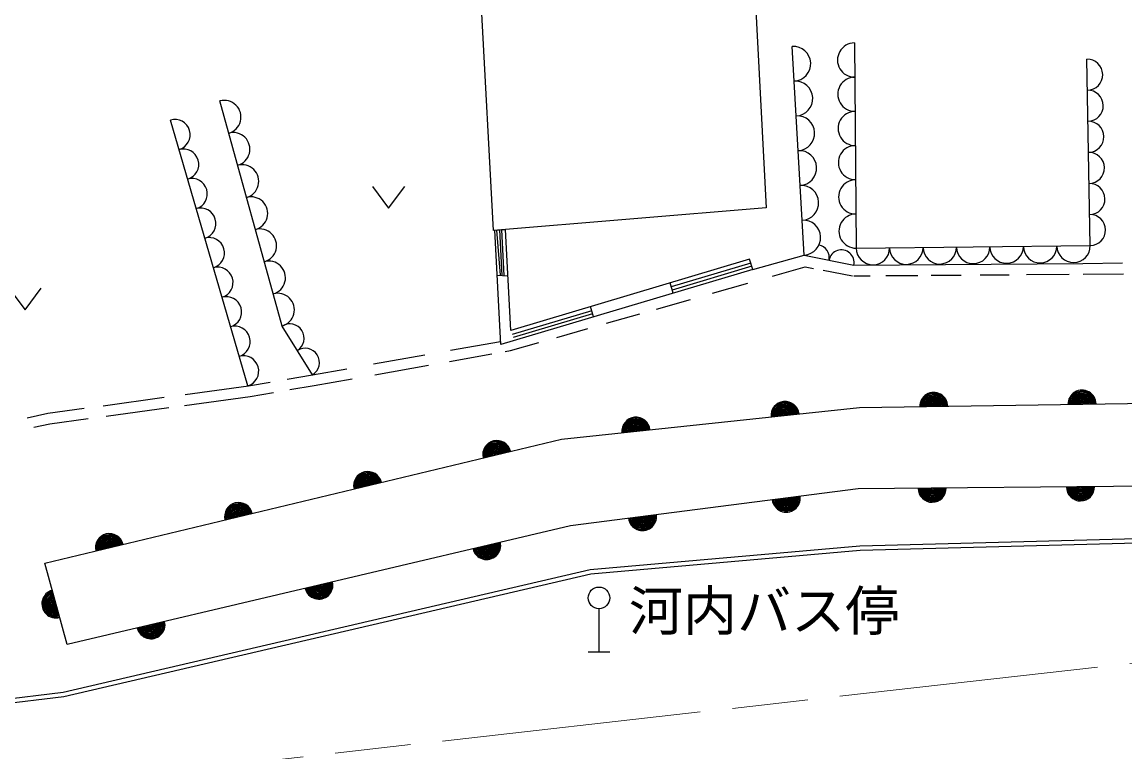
# Model space of a CAD drawing. Units: millimetres, scale not verified. Extents: x 40000 to 680000, y 20000 to 380000.
# Drawn here: x 191918 to 242951, y 284722 to 318487 of the extents above; entities that cross this region are included whole.
import ezdxf
from ezdxf.enums import TextEntityAlignment as Align

# ---------------------------------------------------------------- set-up
doc = ezdxf.new("R2010")
doc.units = ezdxf.units.MM
doc.header["$LTSCALE"] = 1000
doc.linetypes.add('CHAIN', pattern=[18.5, 12, -1.5, 3.5, -1.5])
doc.layers.add('M-BGD', color=7, linetype='Continuous', lineweight=25)
doc.layers.add('M-BMK', color=2, linetype='CHAIN', lineweight=13)
doc.layers.add('M-STR-HTXT', color=7, linetype='Continuous')
doc.styles.add('ＭＳ ゴシック', font='')
doc.styles.get('ＭＳ ゴシック').set_extended_font_data('MS Gothic')

msp = doc.modelspace()

# ---------------------------------------------------------------- linework, layer by layer
at = {"layer": 'M-BGD'}
for p, q in [((225490, 326310), (226354, 309889)), ((213736, 308851), (213160, 319453)), ((230435, 317520), (230513, 308026)), ((228110, 307710), (227559, 317363)), ((241348, 308144), (241190, 316772)), ((203952, 304426), (201070, 314835)), ((202358, 301655), (198788, 313954)), ((208129, 310876), (208879, 309876)), ((208879, 309876), (209629, 310876)), ((226354, 309889), (213736, 308851)), ((213788, 308863), (214288, 308890)), ((214070, 303564), (213788, 308863)), ((214062, 306771), (213890, 308864)), ((214139, 306767), (214026, 308876)), ((214227, 306763), (214115, 308880)), ((214536, 304225), (214288, 308890)), ((230513, 308026), (241348, 308144)), ((225585, 307525), (214536, 304225)), ((225642, 307333), (221959, 306233)), ((225728, 307046), (225585, 307525)), ((225728, 307046), (228110, 307710)), ((228110, 307710), (230405, 307247)), ((230405, 307247), (241009, 307322)), ((241009, 307322), (242841, 307344)), ((213899, 306779), (214401, 306754)), ((225728, 307046), (214070, 303564)), ((225685, 307190), (222002, 306090)), ((226640, 306730), (228152, 307159)), ((228152, 307159), (228544, 307085)), ((228986, 307002), (230349, 306746)), ((230409, 306747), (231168, 306752)), ((231889, 306757), (233362, 306768)), ((233988, 306772), (235368, 306782)), ((236246, 306788), (237588, 306798)), ((238400, 306804), (240371, 306818)), ((241014, 306822), (242890, 306845)), ((222045, 305946), (221902, 306425)), ((223863, 305941), (225498, 306405)), ((191306, 306181), (192056, 305181)), ((192056, 305181), (192806, 306181)), ((218362, 304846), (218219, 305325)), ((221275, 305206), (222847, 305653)), ((218276, 305134), (214593, 304034)), ((218319, 304990), (214636, 303890)), ((218964, 304550), (220508, 304989)), ((205363, 302169), (203952, 304426)), ((216658, 303895), (218099, 304305)), ((211749, 303303), (214062, 303714)), ((214512, 303286), (215838, 303663)), ((214279, 303245), (214512, 303286)), ((208185, 302670), (210556, 303091)), ((211694, 302786), (213659, 303135)), ((204178, 301966), (205356, 302168)), ((205356, 302168), (206949, 302451)), ((208246, 302173), (210722, 302613)), ((199462, 301259), (202390, 301660)), ((202390, 301660), (203403, 301833)), ((204311, 301482), (205442, 301676)), ((205442, 301676), (207195, 301987)), ((195676, 300740), (198499, 301127)), ((199431, 300750), (202466, 301165)), ((202466, 301165), (203552, 301352)), ((193110, 300388), (194795, 300619)), ((195806, 300253), (198712, 300651)), ((216875, 299195), (230672, 300649)), ((230672, 300649), (258123, 301075)), ((192148, 300184), (193110, 300388)), ((193196, 299895), (194983, 300140)), ((192467, 299741), (193196, 299895)), ((192970, 293454), (216875, 299195)), ((258052, 297138), (230601, 296890)), ((230601, 296890), (217301, 295187)), ((217301, 295187), (193999, 289690)), ((230683, 294250), (258749, 294995)), ((230694, 294050), (258764, 294796)), ((218209, 293165), (230683, 294250)), ((218241, 292967), (230694, 294050)), ((193999, 289690), (192970, 293454)), ((193820, 287480), (218209, 293165)), ((193855, 287283), (218241, 292967)), ((218613, 291347), (218613, 289347)), ((218113, 289347), (219113, 289347)), ((173880, 285097), (193820, 287480)), ((173904, 284898), (193855, 287283))]:
    msp.add_line(p, q, dxfattribs=at)
msp.add_circle((218613, 291847), 500, dxfattribs=at)
for centre, radius, start, end in [((230441, 316729), 791, 90.4755, 270.4755), ((227605, 316558), 806, 273.2705, 93.2705), ((241203, 316053), 719, 271.0464, 91.0464), ((230454, 315147), 791, 90.4755, 270.4755), ((227697, 314950), 806, 273.2705, 93.2705), ((241230, 314615), 719, 271.0464, 91.0464), ((201276, 314091), 772, 285.4786, 105.4786), ((198986, 313271), 712, 286.1849, 106.1849), ((227788, 313341), 806, 273.2705, 93.2705), ((230468, 313564), 791, 90.4755, 270.4755), ((241256, 313177), 719, 271.0464, 91.0464), ((201688, 312604), 772, 285.4786, 105.4786), ((199383, 311904), 712, 286.1849, 106.1849), ((227880, 311732), 806, 273.2705, 93.2705), ((230481, 311982), 791, 90.4755, 270.4755), ((241282, 311739), 719, 271.0464, 91.0464), ((202099, 311117), 772, 285.4786, 105.4786), ((199780, 310538), 712, 286.1849, 106.1849), ((227972, 310123), 806, 273.2705, 93.2705), ((230494, 310399), 791, 90.4755, 270.4755), ((241308, 310301), 719, 271.0464, 91.0464), ((202511, 309630), 772, 285.4786, 105.4786), ((200176, 309171), 712, 286.1849, 106.1849), ((228064, 308515), 806, 273.2705, 93.2705), ((230507, 308817), 791, 90.4755, 270.4755), ((241335, 308863), 719, 271.0464, 91.0464), ((202923, 308144), 772, 285.4786, 105.4786), ((200573, 307805), 712, 286.1849, 106.1849), ((228684, 307595), 585, 348.5814, 79.3301), ((229831, 307363), 585, 348.5814, 168.5814), ((231287, 308034), 774, 180.625, 0.625), ((232835, 308051), 774, 180.625, 0.625), ((234383, 308068), 774, 180.625, 0.625), ((235931, 308085), 774, 180.625, 0.625), ((237478, 308102), 774, 180.625, 0.625), ((239026, 308118), 774, 180.625, 0.625), ((240574, 308135), 774, 180.625, 0.625), ((203335, 306657), 772, 285.4786, 105.4786), ((200970, 306438), 712, 286.1849, 106.1849), ((201366, 305072), 712, 286.1849, 106.1849), ((203747, 305170), 772, 285.4786, 105.4786), ((201763, 303705), 712, 286.1849, 106.1849), ((204305, 303862), 665, 302.0135, 122.0135), ((205011, 302734), 665, 302.0135, 122.0135), ((202159, 302338), 712, 286.1849, 106.1849), ((234103, 300703), 650, 0.8882, 180.8882), ((234103, 300703), 600, 0.8882, 180.8882), ((234103, 300703), 550, 0.8882, 180.8882), ((234103, 300703), 500, 0.8882, 180.8882), ((234103, 300703), 450, 0.8882, 180.8882), ((234103, 300703), 400, 0.8882, 180.8882), ((240966, 300809), 650, 0.8882, 180.8882), ((240966, 300809), 600, 0.8882, 180.8882), ((240966, 300809), 550, 0.8882, 180.8882), ((240966, 300809), 500, 0.8882, 180.8882), ((240966, 300809), 450, 0.8882, 180.8882), ((240966, 300809), 400, 0.8882, 180.8882), ((240966, 300809), 350, 0.8882, 180.8882), ((240966, 300809), 300, 0.8882, 180.8882), ((227223, 300286), 650, 6.0167, 186.0167), ((227223, 300286), 600, 6.0167, 186.0167), ((227223, 300286), 550, 6.0167, 186.0167), ((227223, 300286), 500, 6.0167, 186.0167), ((227223, 300286), 450, 6.0167, 186.0167), ((227223, 300286), 400, 6.0167, 186.0167), ((227223, 300286), 350, 6.0167, 186.0167), ((227223, 300286), 300, 6.0167, 186.0167), ((234103, 300703), 350, 0.8882, 180.8882), ((234103, 300703), 300, 0.8882, 180.8882), ((234103, 300703), 250, 0.8882, 180.8882), ((234103, 300703), 200, 0.8882, 180.8882), ((234103, 300703), 150, 0.8882, 180.8882), ((234103, 300703), 100, 0.8882, 180.8882), ((234103, 300703), 50, 0.8882, 180.8882), ((240966, 300809), 250, 0.8882, 180.8882), ((240966, 300809), 200, 0.8882, 180.8882), ((240966, 300809), 150, 0.8882, 180.8882), ((240966, 300809), 100, 0.8882, 180.8882), ((240966, 300809), 50, 0.8882, 180.8882), ((220324, 299559), 650, 6.0167, 186.0167), ((220324, 299559), 600, 6.0167, 186.0167), ((220324, 299559), 550, 6.0167, 186.0167), ((227223, 300286), 250, 6.0167, 186.0167), ((227223, 300286), 200, 6.0167, 186.0167), ((227223, 300286), 150, 6.0167, 186.0167), ((227223, 300286), 100, 6.0167, 186.0167), ((227223, 300286), 50, 6.0167, 186.0167), ((220324, 299559), 500, 6.0167, 186.0167), ((220324, 299559), 450, 6.0167, 186.0167), ((220324, 299559), 400, 6.0167, 186.0167), ((220324, 299559), 350, 6.0167, 186.0167), ((220324, 299559), 300, 6.0167, 186.0167), ((220324, 299559), 250, 6.0167, 186.0167), ((220324, 299559), 200, 6.0167, 186.0167), ((220324, 299559), 150, 6.0167, 186.0167), ((220324, 299559), 100, 6.0167, 186.0167), ((220324, 299559), 50, 6.0167, 186.0167), ((213887, 298478), 650, 13.504, 193.504), ((213887, 298478), 600, 13.504, 193.504), ((213887, 298478), 550, 13.504, 193.504), ((213887, 298478), 500, 13.504, 193.504), ((213887, 298478), 450, 13.504, 193.504), ((213887, 298478), 400, 13.504, 193.504), ((213887, 298478), 350, 13.504, 193.504), ((213887, 298478), 300, 13.504, 193.504), ((213887, 298478), 250, 13.504, 193.504), ((213887, 298478), 200, 13.504, 193.504), ((213887, 298478), 150, 13.504, 193.504), ((213887, 298478), 100, 13.504, 193.504), ((213887, 298478), 50, 13.504, 193.504), ((207911, 297042), 650, 13.504, 193.504), ((207911, 297042), 600, 13.504, 193.504), ((207911, 297042), 550, 13.504, 193.504), ((207911, 297042), 500, 13.504, 193.504), ((207911, 297042), 450, 13.504, 193.504), ((207911, 297042), 400, 13.504, 193.504), ((207911, 297042), 350, 13.504, 193.504), ((207911, 297042), 300, 13.504, 193.504), ((207911, 297042), 250, 13.504, 193.504), ((207911, 297042), 200, 13.504, 193.504), ((207911, 297042), 150, 13.504, 193.504), ((207911, 297042), 100, 13.504, 193.504), ((207911, 297042), 50, 13.504, 193.504), ((227276, 296464), 650, 187.2942, 7.2942), ((227276, 296464), 600, 187.2942, 7.2942), ((227276, 296464), 550, 187.2942, 7.2942), ((227276, 296464), 500, 187.2942, 7.2942), ((227276, 296464), 450, 187.2942, 7.2942), ((227276, 296464), 400, 187.2942, 7.2942), ((227276, 296464), 350, 187.2942, 7.2942), ((227276, 296464), 300, 187.2942, 7.2942), ((234032, 296921), 650, 180.5182, 0.5182), ((234032, 296921), 600, 180.5182, 0.5182), ((234032, 296921), 550, 180.5182, 0.5182), ((234032, 296921), 500, 180.5182, 0.5182), ((234032, 296921), 450, 180.5182, 0.5182), ((234032, 296921), 400, 180.5182, 0.5182), ((234032, 296921), 350, 180.5182, 0.5182), ((234032, 296921), 300, 180.5182, 0.5182), ((234032, 296921), 250, 180.5182, 0.5182), ((234032, 296921), 200, 180.5182, 0.5182), ((234032, 296921), 150, 180.5182, 0.5182), ((234032, 296921), 100, 180.5182, 0.5182), ((234032, 296921), 50, 180.5182, 0.5182), ((240895, 296983), 650, 180.5182, 0.5182), ((240895, 296983), 600, 180.5182, 0.5182), ((240895, 296983), 550, 180.5182, 0.5182), ((240895, 296983), 500, 180.5182, 0.5182), ((240895, 296983), 450, 180.5182, 0.5182), ((240895, 296983), 400, 180.5182, 0.5182), ((240895, 296983), 350, 180.5182, 0.5182), ((240895, 296983), 300, 180.5182, 0.5182), ((240895, 296983), 250, 180.5182, 0.5182), ((240895, 296983), 200, 180.5182, 0.5182), ((240895, 296983), 150, 180.5182, 0.5182), ((240895, 296983), 100, 180.5182, 0.5182), ((240895, 296983), 50, 180.5182, 0.5182), ((201935, 295607), 650, 13.504, 193.504), ((201935, 295607), 600, 13.504, 193.504), ((201935, 295607), 550, 13.504, 193.504), ((201935, 295607), 500, 13.504, 193.504), ((201935, 295607), 450, 13.504, 193.504), ((201935, 295607), 400, 13.504, 193.504), ((227276, 296464), 250, 187.2942, 7.2942), ((227276, 296464), 200, 187.2942, 7.2942), ((227276, 296464), 150, 187.2942, 7.2942), ((227276, 296464), 100, 187.2942, 7.2942), ((227276, 296464), 50, 187.2942, 7.2942), ((201935, 295607), 350, 13.504, 193.504), ((201935, 295607), 300, 13.504, 193.504), ((201935, 295607), 250, 13.504, 193.504), ((201935, 295607), 200, 13.504, 193.504), ((201935, 295607), 150, 13.504, 193.504), ((201935, 295607), 100, 13.504, 193.504), ((201935, 295607), 50, 13.504, 193.504), ((220626, 295613), 650, 187.2942, 7.2942), ((220626, 295613), 600, 187.2942, 7.2942), ((220626, 295613), 550, 187.2942, 7.2942), ((220626, 295613), 500, 187.2942, 7.2942), ((220626, 295613), 450, 187.2942, 7.2942), ((220626, 295613), 400, 187.2942, 7.2942), ((220626, 295613), 350, 187.2942, 7.2942), ((220626, 295613), 300, 187.2942, 7.2942), ((220626, 295613), 250, 187.2942, 7.2942), ((220626, 295613), 200, 187.2942, 7.2942), ((220626, 295613), 150, 187.2942, 7.2942), ((220626, 295613), 100, 187.2942, 7.2942), ((220626, 295613), 50, 187.2942, 7.2942), ((195959, 294172), 650, 13.504, 193.504), ((195959, 294172), 600, 13.504, 193.504), ((195959, 294172), 550, 13.504, 193.504), ((195959, 294172), 500, 13.504, 193.504), ((195959, 294172), 450, 13.504, 193.504), ((195959, 294172), 400, 13.504, 193.504), ((195959, 294172), 350, 13.504, 193.504), ((195959, 294172), 300, 13.504, 193.504), ((195959, 294172), 250, 13.504, 193.504), ((195959, 294172), 200, 13.504, 193.504), ((195959, 294172), 150, 13.504, 193.504), ((195959, 294172), 100, 13.504, 193.504), ((195959, 294172), 50, 13.504, 193.504), ((213417, 294271), 650, 193.2745, 13.2745), ((213417, 294271), 600, 193.2745, 13.2745), ((213417, 294271), 550, 193.2745, 13.2745), ((213417, 294271), 500, 193.2745, 13.2745), ((213417, 294271), 450, 193.2745, 13.2745), ((213417, 294271), 400, 193.2745, 13.2745), ((213417, 294271), 350, 193.2745, 13.2745), ((213417, 294271), 300, 193.2745, 13.2745), ((213417, 294271), 250, 193.2745, 13.2745), ((213417, 294271), 200, 193.2745, 13.2745), ((213417, 294271), 150, 193.2745, 13.2745), ((213417, 294271), 100, 193.2745, 13.2745), ((213417, 294271), 50, 193.2745, 13.2745), ((205650, 292439), 650, 193.2745, 13.2745), ((205650, 292439), 600, 193.2745, 13.2745), ((205650, 292439), 550, 193.2745, 13.2745), ((205650, 292439), 500, 193.2745, 13.2745), ((205650, 292439), 450, 193.2745, 13.2745), ((205650, 292439), 400, 193.2745, 13.2745), ((205650, 292439), 350, 193.2745, 13.2745), ((205650, 292439), 300, 193.2745, 13.2745), ((205650, 292439), 250, 193.2745, 13.2745), ((205650, 292439), 200, 193.2745, 13.2745), ((205650, 292439), 150, 193.2745, 13.2745), ((205650, 292439), 100, 193.2745, 13.2745), ((205650, 292439), 50, 193.2745, 13.2745), ((193485, 291572), 650, 105.2855, 285.2855), ((193485, 291572), 600, 105.2855, 285.2855), ((193485, 291572), 550, 105.2855, 285.2855), ((193485, 291572), 500, 105.2855, 285.2855), ((193485, 291572), 450, 105.2855, 285.2855), ((193485, 291572), 400, 105.2855, 285.2855), ((193485, 291572), 350, 105.2855, 285.2855), ((193485, 291572), 300, 105.2855, 285.2855), ((193485, 291572), 250, 105.2855, 285.2855), ((193485, 291572), 200, 105.2855, 285.2855), ((193485, 291572), 150, 105.2855, 285.2855), ((193485, 291572), 100, 105.2855, 285.2855), ((193485, 291572), 50, 105.2855, 285.2855), ((197883, 290606), 650, 193.2745, 13.2745), ((197883, 290606), 600, 193.2745, 13.2745), ((197883, 290606), 550, 193.2745, 13.2745), ((197883, 290606), 500, 193.2745, 13.2745), ((197883, 290606), 450, 193.2745, 13.2745), ((197883, 290606), 400, 193.2745, 13.2745), ((197883, 290606), 350, 193.2745, 13.2745), ((197883, 290606), 300, 193.2745, 13.2745), ((197883, 290606), 250, 193.2745, 13.2745), ((197883, 290606), 200, 193.2745, 13.2745), ((197883, 290606), 150, 193.2745, 13.2745), ((197883, 290606), 100, 193.2745, 13.2745), ((197883, 290606), 50, 193.2745, 13.2745)]:
    msp.add_arc(centre, radius, start, end, dxfattribs=at)
at = {"layer": 'M-BMK'}
msp.add_line((174611, 281086), (271971, 292050), dxfattribs=at)

# ---------------------------------------------------------------- texts
at = {"layer": 'M-STR-HTXT', "style": 'ＭＳ ゴシック'}
msp.add_text('河内バス停', height=1833, dxfattribs=at).set_placement((220003, 289787), align=Align.BOTTOM_LEFT)

doc.saveas('drawing.dxf')
